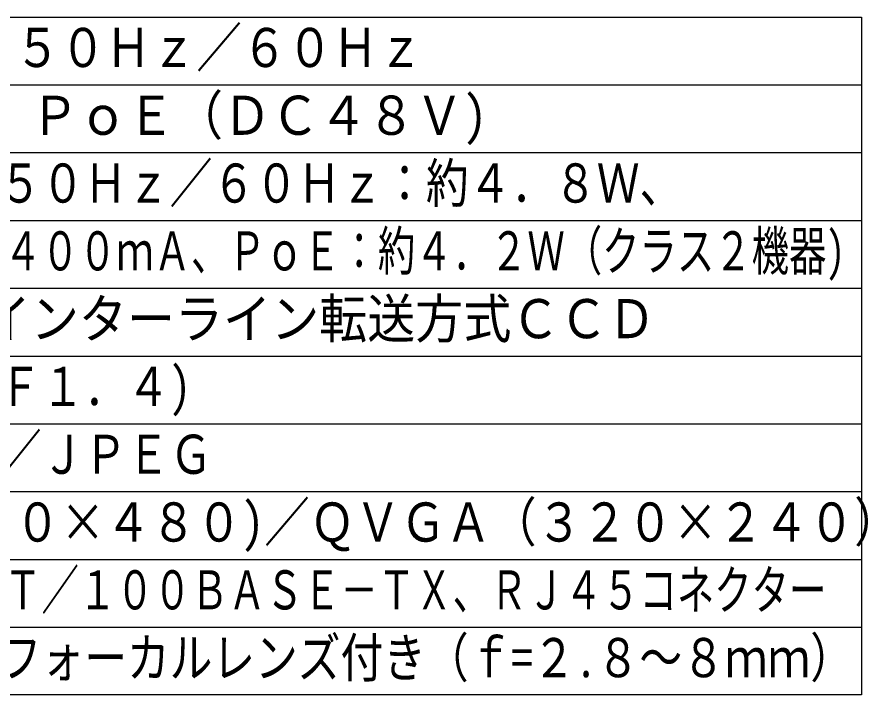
# Model space of a CAD drawing. Units: millimetres, scale not verified. Extents: x -63 to 63, y -56 to 57.
# Drawn here: x 0.2 to 63, y -56.4 to -6.4 of the extents above; entities that cross this region are included whole.
import ezdxf
from ezdxf.enums import TextEntityAlignment as Align

# ---------------------------------------------------------------- set-up
doc = ezdxf.new("R2010")
doc.units = ezdxf.units.MM
doc.header["$LTSCALE"] = 0.189787
doc.layers.add('0-0_MOJI1', color=2, linetype='Continuous')
doc.layers.add('0-3_WAKU', color=7, linetype='Continuous')
doc.styles.add('ＭＳ ゴシック', font='')
doc.styles.get('ＭＳ ゴシック').set_extended_font_data('MS Gothic')

msp = doc.modelspace()

# ---------------------------------------------------------------- linework, layer by layer
at = {"layer": '0-3_WAKU', "color": 4}
for p, q in [((-62.5001, -6.3667), (62.5001, -6.3667)), ((62.5001, -6.3667), (62.5001, -56.3667)), ((62.5001, -56.3667), (-62.5001, -56.3667))]:
    msp.add_line(p, q, dxfattribs=at)
at = {"layer": '0-3_WAKU', "color": 1}
for p, q in [((-62.5001, -11.3667), (62.5001, -11.3667)), ((-62.5001, -16.3667), (62.5001, -16.3667)), ((-62.5001, -21.3667), (62.5001, -21.3667)), ((-62.5001, -26.3667), (62.5001, -26.3667)), ((-62.5001, -31.3667), (62.5001, -31.3667)), ((-62.5001, -36.3667), (62.5001, -36.3667)), ((-62.5001, -41.3667), (62.5001, -41.3667)), ((-62.5001, -46.3667), (62.5001, -46.3667)), ((-62.5001, -51.3667), (62.5001, -51.3667))]:
    msp.add_line(p, q, dxfattribs=at)

# ---------------------------------------------------------------- texts
at = {"layer": '0-0_MOJI1', "style": 'ＭＳ ゴシック'}
for s, width, p in [('ＡＣ２４Ｖ\u3000５０Ｈｚ／６０Ｈｚ', 0.85, (-20, -10.9218)), ('ＤＣ１２Ｖ、ＰｏＥ（ＤＣ４８Ｖ)', 0.9, (-20, -15.9218)), ('ＡＣ２４Ｖ\u3000５０Ｈｚ／６０Ｈｚ：約４．８Ｗ、', 0.8, (-20, -20.9218)), ('ＤＣ１２Ｖ：約４００ｍＡ、ＰｏＥ：約４．２Ｗ（クラス２機器)', 0.7, (-20, -25.9218)), ('１／３型\u3000インターライン転送方式ＣＣＤ', 0.9, (-20, -30.9218)), ('１．５ｌｘ（Ｆ１．４)', 0.8, (-20, -35.9218)), ('ＭＰＥＧ－４／ＪＰＥＧ\u3000', 0.8, (-20, -40.9218)), ('ＶＧＡ（６４０×４８０)／ＱＶＧＡ（３２０×２４０）', 0.85, (-20, -45.9218)), ('１０ＢＡＳＥ－Ｔ／１００ＢＡＳＥ－ＴＸ、ＲＪ４５コネクター', 0.7, (-20, -50.9219)), ('２．８倍バリフォーカルレンズ付き（ｆ=２.８～８ｍｍ）', 0.8, (-20, -55.9219))]:
    msp.add_text(s, height=2.886, dxfattribs=dict(at, width=width)).set_placement(p, align=Align.BOTTOM_LEFT)

doc.saveas('drawing.dxf')
